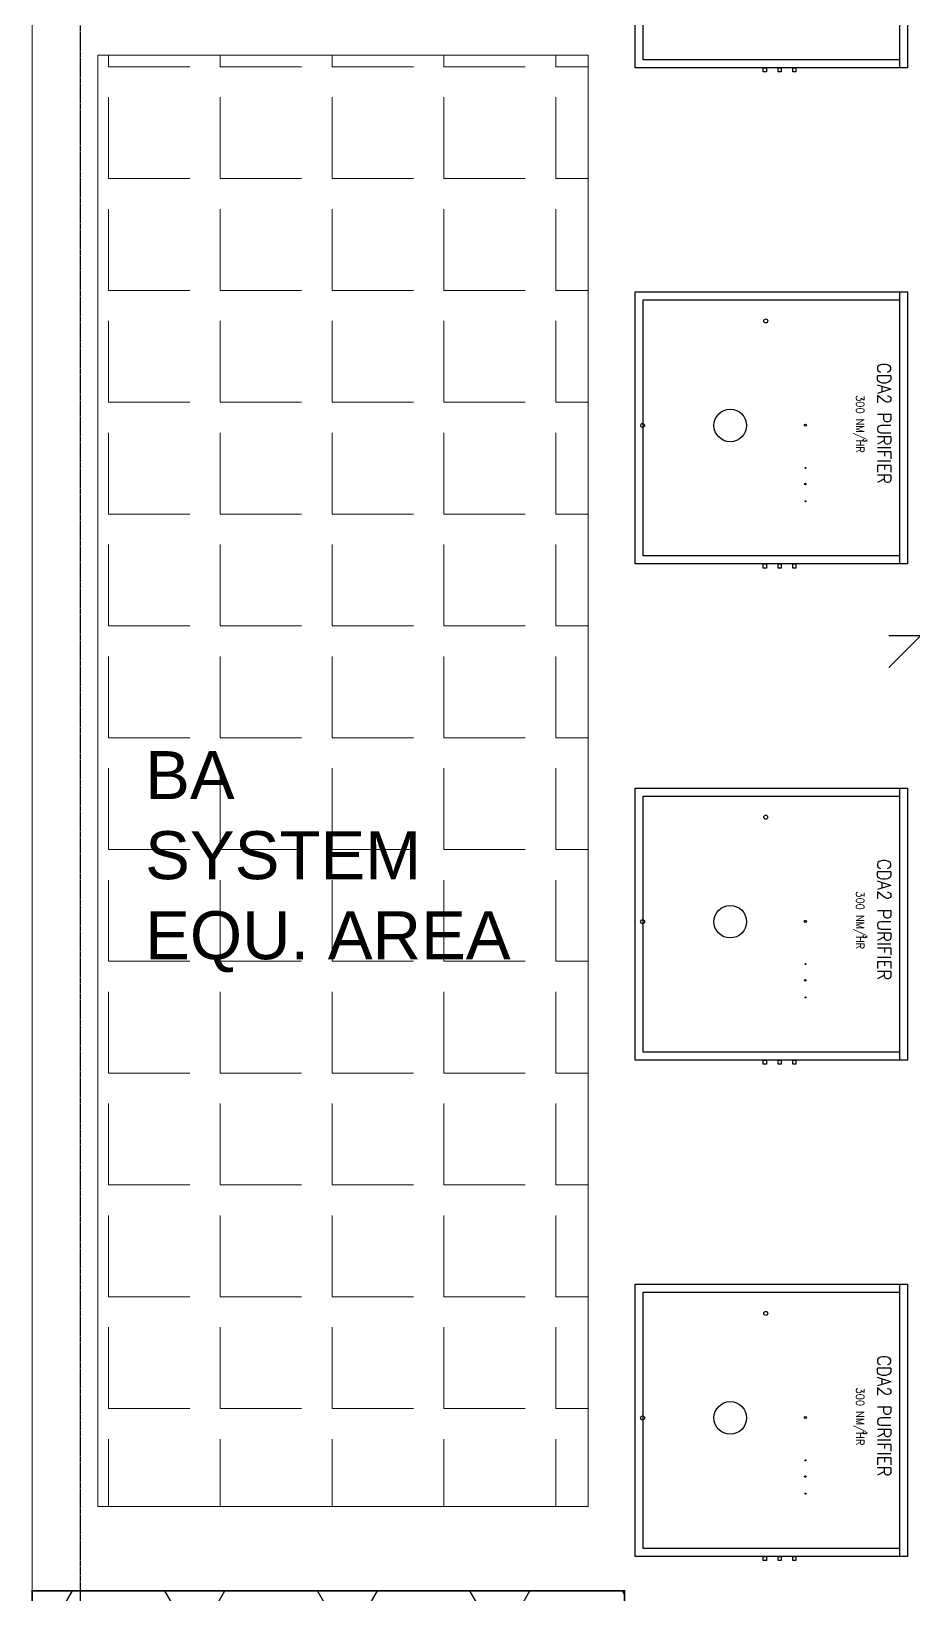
# Model space of a CAD drawing. Extents: x -3450 to 27857, y -1288 to 11880.
# Drawn here: x 24330 to 24881, y 443 to 1419 of the extents above; entities that cross this region are included whole.
import ezdxf

# ---------------------------------------------------------------- set-up
doc = ezdxf.new("R2010")
doc.units = 0
doc.linetypes.add('X-S-FAB-L20$0$COL-CEN-LIN', pattern=[3.25, 2.5, -0.25, 0.25, -0.25])
for name, color, linetype in [('188K-SM-03-F20-MECH-EQ-Y2257103$0$H-DIM', 55, 'Continuous'), ('188K-SM-03-F20-MECH-EQ-Y2257103$0$M-EQPM-AD', 5, 'Continuous'), ('188K-SM-03-F20-MECH-EQ-Y2257103$0$M-PHASE1 AREA', 252, 'Continuous'), ('X-S-FAB-L20$0$1_l20平面圖_1_A-WALL-IN', 8, 'Continuous'), ('X-S-FAB-L20$0$BLOCK', 8, 'Continuous'), ('X-S-FAB-L20$0$CCL', 8, 'X-S-FAB-L20$0$COL-CEN-LIN')]:
    doc.layers.add(name, color=color, linetype=linetype)
doc.styles.add('188K-SM-03-F20-MECH-EQ-Y2257103$0$H-ST', font='ROMANS.shx', dxfattribs={"bigfont": 'chineset.shx'})
doc.styles.add('188K-SM-03-F20-MECH-EQ-Y2257103$0$SM-03-C20-001-A_CDA$0$Gas Room_1009$0$STANDARD', font='romans.shx', dxfattribs={"bigfont": 'chineset.shx'})
doc.styles.add('188K-SM-03-F20-MECH-EQ-Y2257103$0$Standard', font='arial.ttf')
doc.dimstyles.new('188K-SM-03-F20-MECH-EQ-Y2257103$0$H-DIM-1-400', dxfattribs={"dimscale": 400, "dimtxt": 1, "dimasz": 1, "dimexe": 0.5, "dimexo": 0.5, "dimgap": 0.5, "dimtad": 1, "dimdec": 0, "dimdsep": 46, "dimtxsty": '188K-SM-03-F20-MECH-EQ-Y2257103$0$H-ST', "dimblk1": '188K-SM-03-F20-MECH-EQ-Y2257103$0$_Oblique', "dimblk2": '188K-SM-03-F20-MECH-EQ-Y2257103$0$_Oblique', "dimsah": 1, "dimcen": 0.09, "dimdle": 0.5, "dimclrd": 256, "dimclre": 256, "dimclrt": 256, "dimadec": 0, "dimazin": 0, "dimtfac": 1, "dimtdec": 0, "dimtmove": 2, "dimatfit": 0, "dimfxl": 0.5, "dimtolj": 1, "dimtzin": 0, "dimlwd": -1, "dimlwe": -1, "dimarcsym": 0})

# ---------------------------------------------------------------- blocks, each defined once
blk = doc.blocks.new('X-S-FAB-L20$0$FAB2-L05')
at = {"layer": 'X-S-FAB-L20$0$CCL'}
blk.add_line((-1800, 11005), (-1800, 0), dxfattribs=at)
blk = doc.blocks.new('X-S-FAB-L20')
at = {"layer": 'X-S-FAB-L20$0$1_l20平面圖_1_A-WALL-IN', "color": 3, "lineweight": 0, "ltscale": 10, "flags": 128}
blk.add_lwpolyline([(24330, 45), (24330, 1455)], dxfattribs=at)
at = {"layer": 'X-S-FAB-L20$0$BLOCK'}
blk.add_blockref('X-S-FAB-L20$0$FAB2-L05', (26160, -720), dxfattribs=at)
blk = doc.blocks.new('188K-SM-03-F20-MECH-EQ-Y2257103$0$A$C19b0a428')
at = {"ltscale": 1000}
blk.add_line((-1600, 1650), (100, 1650), dxfattribs=at)
for points in [[(-1600, 0), (-1600, 1700), (100, 1700), (100, 0)], [(-1550, 50), (-1550, 1650), (50, 1650), (50, 50)], [(100, 1003.5), (126, 1003.5), (126, 984.5), (100, 984.5)], [(100, 911.5), (126, 911.5), (126, 892.5), (100, 892.5)], [(100, 818.5), (126, 818.5), (126, 799.5), (100, 799.5)]]:
    blk.add_lwpolyline(points, close=True, dxfattribs=at)
for centre, radius in [((-767, 1062), 6.35), ((-500, 1062), 3.17), ((-399, 1062), 4.68), ((-292, 1062), 3.17), ((-1418, 815), 12.5), ((-765, 45), 12.5)]:
    blk.add_circle(centre, radius, dxfattribs=at)
blk.add_circle((-765, 593), 101.7)
at = {"ltscale": 1000, "style": '188K-SM-03-F20-MECH-EQ-Y2257103$0$SM-03-C20-001-A_CDA$0$Gas Room_1009$0$STANDARD', "width": 0.9}
for s, height, p in [('CDA2 PURIFIER', 84, (-1156.6, 1511.5)), ('300 NM/HR', 50, (-954.7, 1379.4)), ('3', 25, (-681.5, 1421.7))]:
    blk.add_text(s, height=height, dxfattribs=at).set_placement(p)
blk = doc.blocks.new('188K-SM-03-F20-MECH-EQ-Y2257103$0$_Oblique')
at = {"color": 0, "linetype": 'ByBlock', "lineweight": -2}
blk.add_line((-0.5, -0.5), (0.5, 0.5), dxfattribs=at)
blk = doc.blocks.new('*D287')
at = {"layer": '188K-SM-03-F20-MECH-EQ-Y2257103$0$H-DIM', "transparency": 16777216}
for p, q in [((24885, 1010), (24885, 1061.77)), ((25065, 1010), (25065, 1061.77)), ((24865, 1041.77), (25085, 1041.77))]:
    blk.add_line(p, q, dxfattribs=at)
at = {"layer": 'DefPoints', "color": 0, "transparency": 16777216}
for p in [(25065, 1041.77), (24885, 990), (25065, 990)]:
    blk.add_point(p, dxfattribs=at)
at = {"layer": '188K-SM-03-F20-MECH-EQ-Y2257103$0$H-DIM', "transparency": 16777216, "xscale": 40, "yscale": 40, "zscale": 40, "rotation": 180}
blk.add_blockref('188K-SM-03-F20-MECH-EQ-Y2257103$0$_Oblique', (24885, 1041.77), dxfattribs=at)
at = {"layer": '188K-SM-03-F20-MECH-EQ-Y2257103$0$H-DIM', "transparency": 16777216, "xscale": 40, "yscale": 40, "zscale": 40}
blk.add_blockref('188K-SM-03-F20-MECH-EQ-Y2257103$0$_Oblique', (25065, 1041.77), dxfattribs=at)
at = {"layer": '188K-SM-03-F20-MECH-EQ-Y2257103$0$H-DIM', "transparency": 16777216, "insert": (24975, 1081.77), "char_height": 40, "attachment_point": 5, "style": '188K-SM-03-F20-MECH-EQ-Y2257103$0$H-ST'}
blk.add_mtext('\\A1;180', dxfattribs=at)
blk = doc.blocks.new('188K-SM-03-F20-MECH-EQ-Y2257103')
at = {"layer": '188K-SM-03-F20-MECH-EQ-Y2257103$0$M-EQPM-AD', "lineweight": 0, "ltscale": 0.1}
h = blk.add_hatch(dxfattribs=at)
h.set_pattern_fill('ANGLE', color=256, scale=10)
h.set_pattern_definition([(0, (1e-11, 0), (0, 69.85), [50.8, -19.05]), (90, (1e-11, 0), (-69.85, 4e-15), [50.8, -19.05])])
h.paths.add_polyline_path([(24371.164, 497.6), (24677.285, 497.6), (24677.285, 1404.347), (24371.164, 1404.347)])
h.paths.add_polyline_path([(24389.811, 819.695), (24633.106, 819.695), (24633.106, 982.56), (24389.811, 982.56)], flags=24)
at = {"layer": '188K-SM-03-F20-MECH-EQ-Y2257103$0$M-PHASE1 AREA'}
h = blk.add_hatch(dxfattribs=at)
h.set_pattern_fill('TRIANG', color=256, scale=10)
h.paths.add_polyline_path([(24330, 445), (24330, 45), (24405, 45), (24405, -45), (24355, -45), (24355, -210), (26335, -210), (26335, 45), (26335, 702.5), (26189.5, 702.5), (26189.5, 753), (26042, 753), (26042, 45), (24700, 45), (24700, 445)])
at = {"layer": '188K-SM-03-F20-MECH-EQ-Y2257103$0$M-EQPM-AD', "lineweight": 0, "ltscale": 0.1}
blk.add_lwpolyline([(24371.164, 497.6), (24677.285, 497.6), (24677.285, 1404.347), (24371.164, 1404.347)], close=True, dxfattribs=at)
at = {"layer": '188K-SM-03-F20-MECH-EQ-Y2257103$0$M-PHASE1 AREA', "const_width": 1}
blk.add_lwpolyline([(24330, 445), (24330, 45), (24405, 45), (24405, -45), (24355, -45), (24355, -210), (26335, -210), (26335, 45), (26335, 702.5), (26189.5, 702.5), (26189.5, 753), (26042, 753), (26042, 45), (24700, 45), (24700, 445)], close=True, dxfattribs=at)
at = {"layer": '188K-SM-03-F20-MECH-EQ-Y2257103$0$M-EQPM-AD', "lineweight": 0, "ltscale": 0.1, "xscale": 0.1, "yscale": 0.1, "zscale": 0.1, "rotation": 270}
for p in [(24706.75, 1096.5), (24706.75, 786.5), (24706.75, 476.5)]:
    blk.add_blockref('188K-SM-03-F20-MECH-EQ-Y2257103$0$A$C19b0a428', p, dxfattribs=at)
at = {"layer": '188K-SM-03-F20-MECH-EQ-Y2257103$0$M-PHASE1 AREA', "lineweight": 0, "ltscale": 0.1, "xscale": 0.1, "yscale": 0.1, "zscale": 0.1, "rotation": 270}
blk.add_blockref('188K-SM-03-F20-MECH-EQ-Y2257103$0$A$C19b0a428', (24706.75, 1406.5), dxfattribs=at)
at = {"layer": '188K-SM-03-F20-MECH-EQ-Y2257103$0$M-EQPM-AD', "lineweight": 0, "ltscale": 0.1, "insert": (24400.626, 900.432), "char_height": 30, "attachment_point": 4, "style": '188K-SM-03-F20-MECH-EQ-Y2257103$0$Standard'}
blk.add_mtext_dynamic_manual_height_columns('BA\\PSYSTEM\\PEQU. AREA', width=306.12037, gutter_width=1.25, heights=[389.358], dxfattribs=at)
at = {"layer": '188K-SM-03-F20-MECH-EQ-Y2257103$0$H-DIM'}
dim = blk.add_linear_dim(base=(25065, 1041.775), p1=(24885, 990), p2=(25065, 990), dimstyle='188K-SM-03-F20-MECH-EQ-Y2257103$0$H-DIM-1-400', override={"dimscale": 40}, dxfattribs=at)
dim.commit()
dim.dimension.update_dxf_attribs({"geometry": '*D287', "text_midpoint": (24975, 1081.775)})

msp = doc.modelspace()

# ---------------------------------------------------------------- block references
for name in ['X-S-FAB-L20', '188K-SM-03-F20-MECH-EQ-Y2257103']:
    msp.add_blockref(name, (0, 0))

doc.saveas('drawing.dxf')
